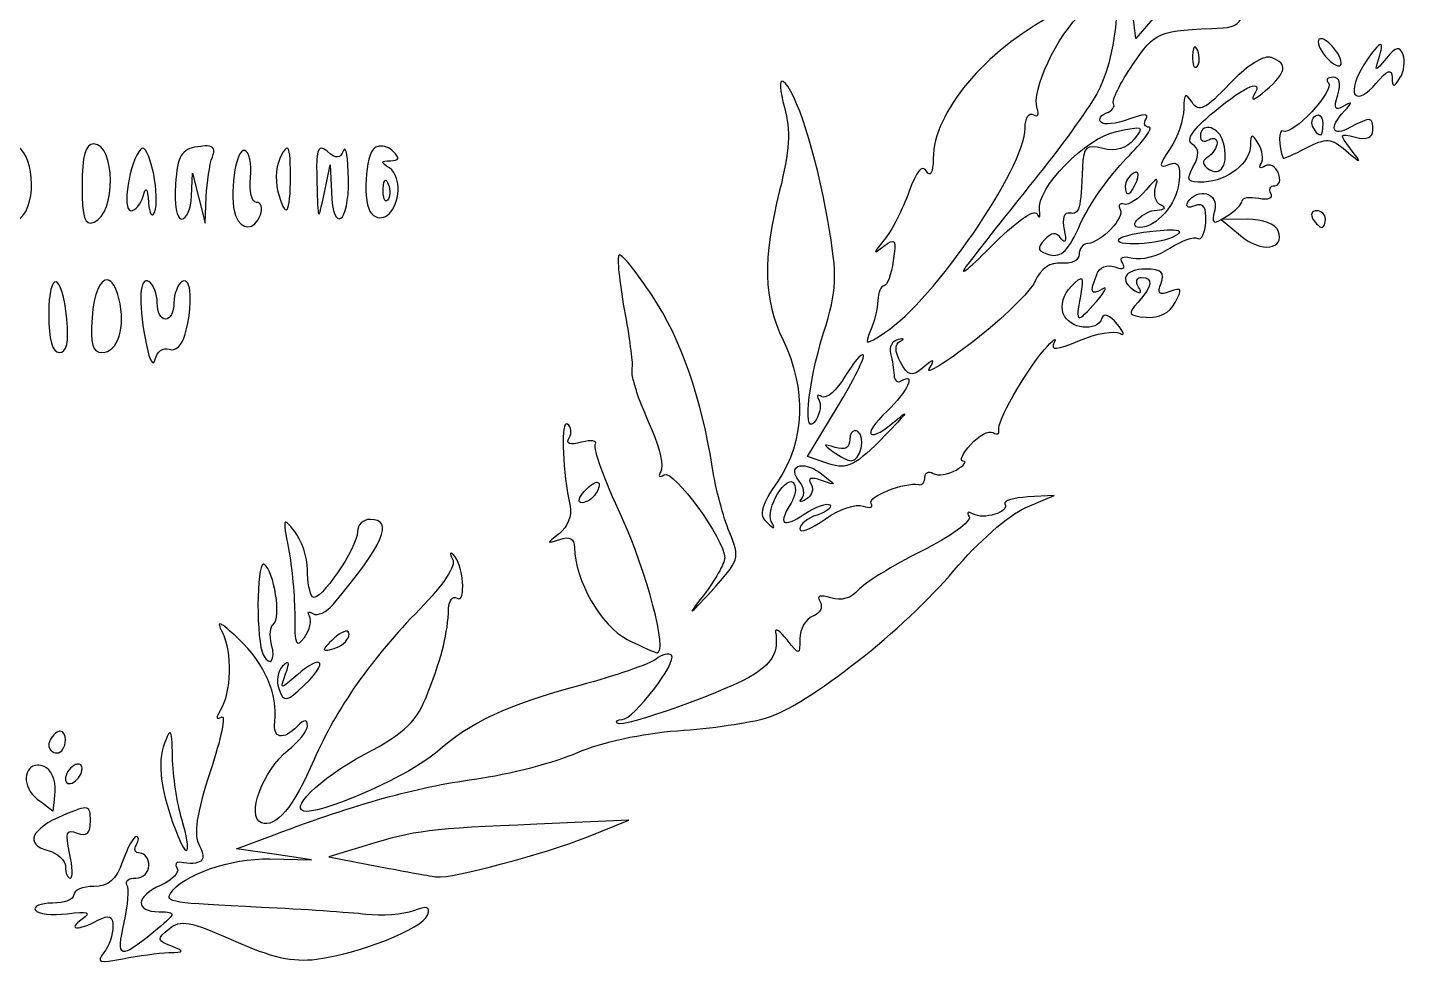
# Model space of a CAD drawing. Extents: x 25 to 138, y 19 to 165.
# Drawn here: x 83.1 to 129.7, y 19.91 to 51.57 of the extents above; entities that cross this region are included whole.
import ezdxf

# ---------------------------------------------------------------- set-up
doc = ezdxf.new("R2010")
doc.units = 0
doc.layers.add('Layer_1', color=7, linetype='CONTINUOUS')

msp = doc.modelspace()

# ---------------------------------------------------------------- linework, layer by layer
at = {"layer": 'Layer_1', "color": 7}
for points in [[(121.240352, 51.955594), (120.58716, 51.197122), (120.393686, 52.744936)], [(122.58752, 50.923719), (122.58752, 50.923719)], [(126.861646, 51.196572), (126.861646, 51.196572)], [(128.861453, 50.995378), (128.861453, 50.995378)], [(125.064131, 50.572045), (125.064131, 50.572045)], [(127.25411, 49.892397), (127.25411, 49.892397)], [(126.759118, 48.615782), (126.759118, 48.615782)], [(123.068182, 48.189141), (123.068182, 48.189141)], [(85.340252, 47.634619), (85.340252, 47.634619)], [(89.173403, 47.567369), (89.173403, 47.567369)], [(94.99534, 47.557449), (94.99534, 47.557449)], [(86.986731, 47.489648), (86.986731, 47.489648)], [(90.448364, 47.416338), (90.448364, 47.416338)], [(91.891445, 47.489097), (91.891445, 47.489097)], [(93.046793, 47.489648), (93.046793, 47.489648)], [(88.651402, 45.870731), (88.684475, 46.646842), (88.9, 45.800175), (89.115525, 44.953508), (89.148598, 45.847577)], [(93.133333, 45.941286), (93.341142, 46.929064), (93.378624, 46.011842)], [(120.604249, 46.680466), (120.604249, 46.680466)], [(95.211965, 46.408164), (95.211965, 46.408164)], [(126.701242, 45.376842), (126.701242, 45.376842)], [(124.359128, 45.085247), (123.472222, 45.075877), (124.121003, 44.535134)], [(124.359128, 45.085247), (124.359128, 45.085247)], [(121.739203, 44.729161), (121.739203, 44.729161)], [(103.125214, 43.879187), (103.125214, 43.879187)], [(120.923403, 43.401286), (120.923403, 43.401286)], [(84.069702, 42.965826), (84.069702, 42.965826)], [(85.814298, 43.034727), (85.814298, 43.034727)], [(87.148238, 43.002757), (87.148238, 43.002757)], [(110.206124, 36.817019), (109.485687, 37.057348), (110.486692, 38.719262)], [(101.319982, 38.160329), (101.319982, 38.160329)], [(111.078699, 37.936535), (111.078699, 37.936535)], [(109.329141, 36.748117), (109.329141, 36.748117)], [(102.389892, 36.188081), (102.389892, 36.188081)], [(116.84, 35.322122), (117.827778, 35.746559), (117.827778, 35.746559)], [(117.827778, 35.746559), (116.938117, 35.693642)], [(94.685556, 34.93517), (94.685556, 34.93517)], [(91.078953, 33.423187), (91.078953, 33.423187)], [(93.859835, 31.153832), (93.859835, 31.153832)], [(92.90127, 30.104318), (92.90127, 30.104318)], [(84.211914, 27.771024), (84.211914, 27.771024)], [(87.926553, 27.71921), (87.926553, 27.71921)], [(83.43966, 26.620638), (83.43966, 26.620638)], [(84.776358, 26.654812), (84.776358, 26.654812)], [(85.096615, 25.169841), (85.096615, 25.169841)], [(103.434444, 24.754774), (100.33, 24.624136)], [(102.023333, 24.190329), (103.434444, 24.754774), (103.434444, 24.754774)], [(91.298889, 23.45115), (92.71, 23.418076), (91.44, 23.604388), (90.17, 23.7907), (91.44, 24.26695)], [(94.55161, 23.904249), (93.288776, 23.518951), (94.974943, 23.195386)]]:
    msp.add_lwpolyline(points, dxfattribs=at)
for points in [[(119.666631, 52.996842), (120.180447, 52.996839), (119.900119, 50.437309), (119.264797, 49.327953)], [(117.777065, 51.996384), (115.473477, 50.771539), (113.739699, 48.6933), (113.731147, 47.146242)], [(117.251206, 48.834614), (117.027379, 49.417911), (117.937949, 51.352801), (118.775316, 52.073004)], [(123.542778, 51.559823), (123.931251, 51.575683), (124.177778, 51.764832), (124.177778, 52.046546)], [(120.479123, 50.319035), (121.249463, 51.450577), (121.292795, 51.467931), (123.542778, 51.559823)], [(122.58752, 50.923719), (122.544747, 50.930196), (122.514958, 50.827145), (122.506492, 50.621654)], [(122.677369, 50.791981), (122.643587, 50.876413), (122.613189, 50.919833), (122.58752, 50.923719)], [(126.77841, 51.176175), (126.700799, 51.098564), (126.800539, 50.83829), (127, 50.597953)], [(126.861646, 51.196572), (126.826363, 51.201894), (126.797813, 51.195578), (126.77841, 51.176175)], [(127.282222, 50.880175), (127.132628, 51.060428), (126.967494, 51.180598), (126.861646, 51.196572)], [(127.503812, 50.3025), (127.581423, 50.380111), (127.481683, 50.639835), (127.282222, 50.880175)], [(128.861453, 50.995378), (128.790686, 51.007175), (128.598419, 50.777277), (128.290947, 50.308012)], [(128.802474, 50.527397), (128.897834, 50.830682), (128.916498, 50.9862), (128.861453, 50.995378)], [(129.621579, 50.65142), (129.504429, 50.956728), (129.386522, 50.932158), (129.060442, 50.535664)], [(122.506492, 50.621654), (122.494238, 50.324163), (122.560992, 50.157483), (122.654771, 50.251237)], [(122.654771, 50.251237), (122.74854, 50.34502), (122.758894, 50.588242), (122.677369, 50.791981)], [(125.064131, 50.572045), (124.780167, 50.561382), (124.287396, 50.224886), (123.758302, 49.669704)], [(124.975936, 49.442603), (125.695885, 50.074075), (125.742672, 50.337916), (125.172721, 50.55661)], [(125.172721, 50.55661), (125.141172, 50.568717), (125.104697, 50.573569), (125.064131, 50.572045)], [(127, 50.597953), (127.199461, 50.35761), (127.426201, 50.224889), (127.503812, 50.3025)], [(129.060442, 50.535664), (128.673837, 50.065679), (128.657104, 50.065086), (128.802474, 50.527397)], [(129.517953, 49.86704), (129.656436, 50.08579), (129.703187, 50.438765), (129.621579, 50.65142)], [(119.830342, 49.002184), (119.765572, 49.107001), (120.057553, 49.699783), (120.479123, 50.319035)], [(123.23134, 48.72437), (124.34202, 49.63987), (124.929559, 49.873768), (124.569141, 49.257397)], [(127.25411, 49.892397), (127.062557, 49.892397), (126.992456, 49.806238), (127.098117, 49.700574)], [(127.41231, 49.292675), (127.536214, 49.683045), (127.480797, 49.892397), (127.25411, 49.892397)], [(128.290947, 50.308012), (128.033811, 49.915554), (127.901313, 49.46835), (127.996597, 49.314172)], [(128.704357, 49.674666), (129.089466, 50.136409), (129.242939, 50.19731), (129.252816, 49.892397)], [(129.252816, 49.892397), (129.264396, 49.534791), (129.305312, 49.531139), (129.517953, 49.86704)], [(108.655005, 49.751836), (108.524043, 49.832778), (108.545314, 49.435166), (108.701857, 48.868238)], [(110.169192, 45.051073), (109.786028, 47.280092), (109.072832, 49.493603), (108.655005, 49.751836)], [(123.758302, 49.669704), (122.929269, 48.799811), (122.714021, 48.693941), (122.485548, 49.045731)], [(124.569141, 49.257397), (124.455688, 49.063369), (124.63881, 49.14689), (124.975936, 49.442603)], [(127.098117, 49.700574), (127.337707, 49.460995), (125.864575, 47.887917), (125.5707, 48.069527)], [(127.996597, 49.314172), (128.094097, 49.15641), (128.403469, 49.313873), (128.704357, 49.674666)], [(119.264797, 49.327953), (118.953669, 48.784672), (117.995469, 47.464471), (117.1349, 46.393832)], [(119.59332, 48.685234), (119.788316, 48.754858), (119.895115, 48.897395), (119.830342, 49.002184)], [(122.485548, 49.045731), (122.263583, 49.387502), (122.210133, 49.344813), (122.206631, 48.824141)], [(127.604684, 48.910682), (127.313947, 48.745299), (127.267809, 48.837391), (127.41231, 49.292675)], [(127.635, 48.748624), (127.919483, 49.055117), (127.913548, 49.086365), (127.604684, 48.910682)], [(108.701857, 48.868238), (108.916831, 48.089644), (108.876784, 47.401304), (108.538699, 46.055386)], [(116.84, 48.168194), (116.84, 48.514058), (116.96547, 48.719428), (117.118915, 48.624601)], [(117.118915, 48.624601), (117.272345, 48.529775), (117.331905, 48.62433), (117.251206, 48.834614)], [(119.41142, 48.371042), (119.316531, 48.474222), (119.398325, 48.615638), (119.59332, 48.685234)], [(120.344627, 48.472464), (119.926173, 48.313375), (119.506309, 48.267833), (119.41142, 48.371042)], [(120.931672, 48.480733), (121.044699, 48.663613), (120.83914, 48.660483), (120.344627, 48.472464)], [(121.034748, 48.199064), (120.882557, 48.199061), (120.83603, 48.325991), (120.931672, 48.480733)], [(122.206631, 48.824141), (122.204257, 48.469444), (121.995478, 47.864408), (121.743061, 47.479174)], [(122.490507, 47.631312), (122.267001, 47.76946), (122.512878, 48.132155), (123.23134, 48.72437)], [(126.588794, 48.179771), (126.499487, 48.324269), (126.534082, 48.508919), (126.665965, 48.590424)], [(126.665965, 48.590424), (126.698934, 48.610801), (126.730455, 48.618934), (126.759118, 48.615782)], [(126.759118, 48.615782), (126.845105, 48.606322), (126.905743, 48.497551), (126.905743, 48.328048)], [(127.827924, 48.189141), (127.211509, 47.859251), (127.102689, 48.175148), (127.635, 48.748624)], [(128.599077, 48.096535), (128.599077, 48.558138), (128.532549, 48.566246), (127.827924, 48.189141)], [(112.102305, 41.257608), (113.759299, 42.343317), (116.84, 46.837037), (116.84, 48.168194)], [(117.32562, 45.386762), (117.217484, 46.137896), (118.873744, 47.833211), (119.938933, 48.061811)], [(119.938933, 48.061811), (120.840336, 48.255246), (120.88852, 48.233297), (120.524324, 47.79447)], [(120.261394, 47.140731), (120.838733, 47.722814), (121.186942, 48.199064), (121.034748, 48.199064)], [(123.068182, 48.189141), (122.906155, 48.212836), (122.766667, 48.122116), (122.766667, 47.900303)], [(123.504743, 47.792266), (123.414564, 48.027272), (123.230208, 48.165446), (123.068182, 48.189141)], [(125.5707, 48.069527), (125.407285, 48.170506), (125.405044, 47.561888), (125.567392, 47.157266)], [(126.905743, 48.328048), (126.905743, 47.852165), (126.817004, 47.810512), (126.588794, 48.179771)], [(127.841705, 47.472009), (127.45639, 47.971824), (127.470103, 48.002733), (128.011479, 47.863372)], [(128.011479, 47.863372), (128.393687, 47.765017), (128.599077, 47.846515), (128.599077, 48.096535)], [(82.832222, 45.094619), (83.494973, 45.644662), (83.279485, 47.443118), (82.691111, 47.560203)], [(85.340252, 47.634619), (85.059167, 47.634617), (84.948889, 47.239607), (84.948889, 46.232325)], [(85.356237, 44.986579), (86.096642, 45.27072), (86.082378, 47.634619), (85.340252, 47.634619)], [(88.860864, 47.54036), (88.301105, 47.456173), (88.180805, 47.252787), (88.107904, 46.267603)], [(89.173403, 47.567369), (89.092622, 47.569426), (88.989337, 47.559678), (88.860864, 47.54036)], [(89.354753, 47.19144), (89.454505, 47.45124), (89.415747, 47.561205), (89.173403, 47.567369)], [(93.957953, 46.435175), (93.945699, 47.172481), (93.86973, 47.611867), (93.78928, 47.411376)], [(94.99534, 47.557449), (94.942716, 47.550732), (94.893658, 47.535012), (94.851471, 47.50894)], [(95.47214, 47.384367), (95.342586, 47.513927), (95.153209, 47.577596), (94.99534, 47.557449)], [(119.471502, 47.480828), (118.907935, 47.622278), (118.811003, 47.535455), (118.783035, 46.86402)], [(120.524324, 47.79447), (120.264377, 47.481203), (119.90116, 47.372991), (119.471502, 47.480828)], [(122.527438, 46.868428), (122.743301, 47.27178), (122.73315, 47.481367), (122.490507, 47.631312)], [(122.766667, 47.900303), (122.766667, 47.735909), (122.893667, 47.679803), (123.048889, 47.775731)], [(124.464408, 47.598789), (124.458671, 46.988906), (123.706091, 46.391191), (122.889035, 46.347531)], [(123.331111, 47.668243), (123.331111, 47.513021), (123.190367, 47.298716), (123.018573, 47.192544)], [(123.048889, 47.775731), (123.204111, 47.871658), (123.331111, 47.823466), (123.331111, 47.668243)], [(123.089128, 46.760391), (123.517604, 46.492393), (123.766478, 47.110191), (123.504743, 47.792266)], [(124.727891, 47.648398), (124.508545, 47.995136), (124.468077, 47.98738), (124.464408, 47.598789)], [(124.821047, 46.969853), (124.912399, 47.117681), (124.870495, 47.422987), (124.727891, 47.648398)], [(126.353423, 47.500674), (127.029966, 47.851674), (127.184491, 47.841246), (127.68957, 47.41303)], [(86.934367, 47.459882), (86.552783, 47.052691), (86.28321, 45.376842), (86.599228, 45.376842)], [(86.986731, 47.489648), (86.968841, 47.487649), (86.951371, 47.478026), (86.934367, 47.459882)], [(87.39849, 45.321718), (87.602232, 45.830274), (87.255085, 47.519642), (86.986731, 47.489648)], [(89.148598, 45.847577), (89.166962, 46.339349), (89.259898, 46.944242), (89.354753, 47.19144)], [(90.448364, 47.416338), (90.137482, 47.502923), (89.904367, 45.8268), (90.141338, 45.209269)], [(90.639084, 46.499115), (90.687528, 46.960916), (90.601523, 47.373666), (90.448364, 47.416338)], [(91.688048, 47.261445), (91.523541, 46.978546), (91.466695, 46.438796), (91.561268, 46.062001)], [(91.891445, 47.489097), (91.845401, 47.500993), (91.779908, 47.419402), (91.688048, 47.261445)], [(91.995625, 46.576286), (91.991234, 47.190258), (91.968185, 47.469271), (91.891445, 47.489097)], [(93.046793, 47.489648), (92.892045, 47.503558), (92.864734, 47.1915), (92.888043, 46.328789)], [(93.246883, 47.375548), (93.164093, 47.444261), (93.098374, 47.485011), (93.046793, 47.489648)], [(93.78928, 47.411376), (93.676955, 47.13144), (93.550887, 47.123269), (93.246883, 47.375548)], [(94.851471, 47.50894), (94.514873, 47.300914), (94.428073, 45.587487), (94.738472, 45.27707)], [(95.34536, 46.822677), (95.038511, 47.017185), (95.044119, 47.062095), (95.37678, 47.065764)], [(95.37678, 47.065764), (95.677265, 47.068925), (95.702761, 47.153735), (95.47214, 47.384367)], [(113.731147, 47.146242), (113.728435, 46.656502), (113.643825, 46.49541), (113.504596, 46.71464)], [(118.70366, 44.916577), (118.983077, 45.557757), (119.684055, 46.558647), (120.261394, 47.140731)], [(121.743061, 47.479174), (121.355829, 46.888173), (121.350162, 46.804042), (121.706129, 46.940638)], [(123.018573, 47.192544), (122.800897, 47.058008), (122.822284, 46.927297), (123.089128, 46.760391)], [(125.567392, 47.157266), (125.579268, 47.127661), (125.932808, 47.28246), (126.353423, 47.500674)], [(127.68957, 47.41303), (128.239452, 46.946827), (128.244744, 46.949192), (127.841705, 47.472009)], [(95.627582, 45.931914), (95.679968, 46.290251), (95.552968, 46.691077), (95.34536, 46.822677)], [(113.504596, 46.71464), (113.357271, 46.946627), (113.156836, 46.708798), (112.909835, 46.009084)], [(118.783035, 46.86402), (118.722363, 45.407528), (118.675209, 45.235925), (118.350882, 45.296914)], [(120.505581, 46.645188), (120.352137, 46.550361), (120.226667, 46.35302), (120.226667, 46.20697)], [(120.604249, 46.680466), (120.578824, 46.681103), (120.545578, 46.669911), (120.505581, 46.645188)], [(120.616376, 46.379501), (120.688659, 46.567862), (120.680531, 46.678549), (120.604249, 46.680466)], [(121.706129, 46.940638), (122.028531, 47.064336), (122.108019, 46.918026), (122.042369, 46.319969)], [(122.889035, 46.347531), (122.317485, 46.317023), (122.269436, 46.386336), (122.527438, 46.868428)], [(124.951132, 46.883863), (124.788191, 46.783166), (124.729694, 46.822054), (124.821047, 46.969853)], [(125.409192, 46.645738), (125.320188, 46.877584), (125.11407, 46.984588), (124.951132, 46.883863)], [(125.281312, 46.223508), (125.440824, 46.223508), (125.498197, 46.413808), (125.409192, 46.645738)], [(84.948889, 46.232325), (84.948889, 45.126412), (85.035032, 44.863333), (85.356237, 44.986579)], [(87.012089, 45.870731), (87.102899, 46.218231), (87.157481, 46.155493), (87.196193, 45.659064)], [(88.107904, 46.267603), (88.056776, 45.576669), (88.143743, 45.094619), (88.31957, 45.094619)], [(90.845239, 45.659064), (90.68319, 45.659064), (90.590644, 46.037287), (90.639084, 46.499115)], [(91.561268, 46.062001), (91.822157, 45.02252), (92.005192, 45.239566), (91.995625, 46.576286)], [(92.888043, 46.328789), (92.923876, 45.002457), (92.932795, 44.988558), (93.133333, 45.941286)], [(93.378624, 46.011842), (93.43775, 44.552104), (93.982644, 44.950263), (93.957953, 46.435175)], [(95.130936, 46.106098), (95.1394, 46.31159), (95.169188, 46.414643), (95.211965, 46.408164)], [(95.211965, 46.408164), (95.237633, 46.404277), (95.268031, 46.360846), (95.301813, 46.276425)], [(95.301813, 46.276425), (95.38335, 46.072689), (95.372995, 45.829464), (95.279216, 45.735682)], [(117.1349, 46.393832), (116.274334, 45.323166), (115.269284, 44.053166), (114.901926, 43.57161)], [(120.226667, 46.20697), (120.226667, 45.801022), (120.428758, 45.890551), (120.616376, 46.379501)], [(122.042369, 46.319969), (121.962204, 45.589691), (121.28082, 44.812397), (120.720556, 44.812397)], [(121.25358, 46.171692), (121.369116, 46.542278), (121.298812, 46.522156), (120.93553, 46.082397)], [(121.442096, 45.558742), (121.256798, 45.634124), (121.172018, 45.910072), (121.25358, 46.171692)], [(122.345537, 45.662369), (122.672622, 46.19162), (123.40588, 45.974967), (123.25394, 45.393927)], [(125.156186, 45.956168), (125.065268, 46.103262), (125.1218, 46.223508), (125.281312, 46.223508)], [(86.599228, 45.376842), (86.755402, 45.376839), (86.941104, 45.599092), (87.012089, 45.870731)], [(88.31957, 45.094619), (88.483719, 45.094619), (88.633029, 45.443867), (88.651402, 45.870731)], [(94.738472, 45.27707), (95.082501, 44.93307), (95.529725, 45.262511), (95.627582, 45.931914)], [(95.279216, 45.735682), (95.185436, 45.641927), (95.118688, 45.808608), (95.130936, 46.106098)], [(108.538699, 46.055386), (107.955007, 43.731681), (107.986091, 42.38836), (108.655556, 41.002397)], [(112.909835, 46.009084), (112.704911, 45.428581), (112.3306, 44.701786), (112.07805, 44.394023)], [(120.93553, 46.082397), (120.679069, 45.77195), (120.341681, 45.553002), (120.185877, 45.595674)], [(123.644203, 45.179506), (123.937691, 45.362781), (124.177778, 45.601911), (124.177778, 45.710877)], [(124.177778, 45.710877), (124.177778, 45.819758), (124.435348, 45.859636), (124.749938, 45.799072)], [(124.749938, 45.799072), (125.064528, 45.738478), (125.247104, 45.809045), (125.156186, 45.956168)], [(87.196193, 45.659064), (87.226453, 45.271006), (87.317422, 45.119365), (87.39849, 45.321718)], [(90.141338, 45.209269), (90.34084, 44.689334), (90.773047, 44.702864), (90.977531, 45.235731)], [(90.977531, 45.235731), (91.066877, 45.468564), (91.007288, 45.659064), (90.845239, 45.659064)], [(115.66591, 44.14377), (116.481852, 44.968875), (117.160223, 45.454439), (117.242937, 45.272659)], [(117.242937, 45.272659), (117.322775, 45.09723), (117.35991, 45.148566), (117.32562, 45.386762)], [(118.350882, 45.296914), (118.15495, 45.333772), (118.080784, 45.110873), (118.163467, 44.732469)], [(120.057994, 45.42204), (120.226368, 45.14961), (119.416415, 44.301084), (118.956667, 44.268346)], [(120.185877, 45.595674), (120.030062, 45.638318), (119.972506, 45.560357), (120.057994, 45.42204)], [(120.720556, 44.812397), (120.262833, 44.812394), (120.821619, 45.377144), (121.301535, 45.399439)], [(121.301535, 45.399439), (121.568856, 45.411942), (121.630821, 45.48195), (121.442096, 45.558742)], [(122.582009, 45.54055), (122.353457, 45.452836), (122.24926, 45.50661), (122.345537, 45.662369)], [(122.949671, 44.99981), (122.979877, 45.502814), (122.877128, 45.653778), (122.582009, 45.54055)], [(123.25394, 45.393927), (123.129658, 44.918693), (123.181068, 44.890257), (123.644203, 45.179506)], [(126.701242, 45.376842), (126.536859, 45.376842), (126.480734, 45.249839), (126.576667, 45.094619)], [(127, 45.094619), (127, 45.249839), (126.865626, 45.376842), (126.701242, 45.376842)], [(110.025327, 41.241073), (110.489865, 42.729174), (110.504224, 43.102046), (110.169192, 45.051073)], [(117.67454, 43.887456), (118.070949, 43.783796), (118.317112, 44.029552), (118.70366, 44.916577)], [(122.683434, 44.440877), (122.806677, 44.36479), (122.926613, 44.616072), (122.949671, 44.99981)], [(125.399823, 44.694987), (125.311188, 44.925958), (124.87137, 45.090609), (124.359128, 45.085247)], [(126.576667, 45.094619), (126.6726, 44.939397), (126.806974, 44.812397), (126.875424, 44.812397)], [(126.875424, 44.812397), (126.943874, 44.812397), (127, 44.939397), (127, 45.094619)], [(112.07805, 44.394023), (111.68562, 43.915797), (111.683715, 43.884264), (112.063169, 44.175743)], [(112.063169, 44.175743), (112.448253, 44.471569), (112.490326, 44.405252), (112.383423, 43.676893)], [(117.490985, 44.386857), (117.225919, 44.101107), (117.264764, 43.994616), (117.67454, 43.887456)], [(118.063699, 44.42875), (117.889551, 44.665873), (117.739513, 44.65477), (117.490985, 44.386857)], [(118.163467, 44.732469), (118.245709, 44.356098), (118.205826, 44.23523), (118.063699, 44.42875)], [(121.92, 44.526314), (121.453828, 44.229642), (119.742545, 44.140316), (120.029882, 44.427647)], [(120.029882, 44.427647), (120.128498, 44.526283), (120.689232, 44.649092), (121.276181, 44.701049)], [(121.276181, 44.701049), (121.465862, 44.717836), (121.619761, 44.727454), (121.739203, 44.729161)], [(121.737549, 44.106289), (122.134622, 44.366469), (122.560193, 44.516992), (122.683434, 44.440877)], [(121.739203, 44.729161), (122.097521, 44.734284), (122.14573, 44.669974), (121.92, 44.526314)], [(124.121003, 44.535134), (124.82585, 43.947491), (125.647244, 44.050222), (125.399823, 44.694987)], [(103.106471, 43.873675), (103.034414, 43.801624), (103.114009, 42.977798), (103.28341, 42.043642)], [(103.125214, 43.879187), (103.117424, 43.879946), (103.110975, 43.87818), (103.106471, 43.873675)], [(104.228745, 42.503354), (103.717719, 43.277235), (103.242054, 43.867811), (103.125214, 43.879187)], [(114.901926, 43.57161), (114.534569, 43.090026), (114.878426, 43.347452), (115.66591, 44.14377)], [(118.666728, 43.895175), (118.662577, 43.701147), (118.395335, 43.569431), (118.072518, 43.60248)], [(118.956667, 44.268346), (118.801444, 44.257283), (118.670877, 44.089203), (118.666728, 43.895175)], [(120.131307, 43.609645), (120.013369, 43.800427), (120.14305, 43.861379), (120.479673, 43.773354)], [(120.479673, 43.773354), (120.774488, 43.696251), (121.340474, 43.846136), (121.737549, 44.106289)], [(112.383423, 43.676893), (112.315631, 43.21498), (112.175225, 42.836842), (112.070885, 42.836842)], [(118.072518, 43.60248), (117.694589, 43.641144), (117.377769, 43.427129), (117.183408, 43.00055)], [(119.26204, 43.219383), (119.358915, 43.471915), (119.609921, 43.577667), (119.872785, 43.4768)], [(119.872785, 43.4768), (120.150371, 43.37029), (120.248118, 43.420641), (120.131307, 43.609645)], [(120.923403, 43.401286), (120.193393, 43.401283), (119.996413, 43.012353), (120.552436, 42.668719)], [(121.438789, 42.928894), (121.578091, 43.291917), (121.45886, 43.401286), (120.923403, 43.401286)], [(84.069702, 42.965826), (83.935491, 42.999997), (83.82, 42.641188), (83.82, 41.865599)], [(84.4324, 41.709604), (84.356598, 42.504483), (84.20391, 42.931651), (84.069702, 42.965826)], [(85.814298, 43.034727), (85.581219, 43.070491), (85.34814, 42.603918), (85.285682, 41.756458)], [(86.196842, 42.401932), (86.094135, 42.811137), (85.954145, 43.01327), (85.814298, 43.034727)], [(87.148238, 43.002757), (86.873117, 43.056902), (86.855986, 42.105056), (87.123434, 40.826008)], [(87.206667, 42.977953), (87.186039, 42.990701), (87.16658, 42.999148), (87.148238, 43.002757)], [(87.488889, 42.255859), (87.488889, 42.557131), (87.361889, 42.882025), (87.206667, 42.977953)], [(88.335556, 42.977953), (88.180333, 42.882025), (88.053333, 42.557131), (88.053333, 42.255859)], [(88.435877, 41.198076), (88.704996, 42.202872), (88.650276, 43.17246), (88.335556, 42.977953)], [(117.183408, 43.00055), (117.017394, 42.636173), (116.087333, 41.726399), (115.11635, 40.979244)], [(118.397184, 42.816445), (118.80688, 43.221209), (118.834416, 43.191905), (118.708619, 42.484064)], [(119.450556, 42.727701), (119.057191, 42.49769), (119.021078, 42.591438), (119.26204, 43.219383)], [(120.677009, 42.793295), (120.566253, 42.972506), (120.610193, 43.119064), (120.774576, 43.119064)], [(120.774576, 43.119064), (121.188376, 43.119064), (121.147891, 42.823047), (120.661024, 42.285075)], [(121.736445, 42.640607), (121.371789, 42.500681), (121.300765, 42.569202), (121.438789, 42.928894)], [(106.269344, 36.657166), (105.900172, 39.042988), (105.212111, 41.014152), (104.228745, 42.503354)], [(112.070885, 42.836842), (111.966542, 42.836839), (111.872262, 42.614589), (111.861425, 42.342953)], [(118.129843, 41.899223), (118.025686, 42.170665), (118.139639, 42.562022), (118.397184, 42.816445)], [(118.708619, 42.484064), (118.542353, 41.548523), (118.579062, 41.537821), (119.265898, 42.320903)], [(119.265898, 42.320903), (119.561596, 42.658017), (119.644583, 42.841154), (119.450556, 42.727701)], [(120.552436, 42.668719), (120.754309, 42.543949), (120.801773, 42.591421), (120.677009, 42.793295)], [(121.918897, 42.27019), (122.16815, 42.735942), (122.138807, 42.795011), (121.736445, 42.640607)], [(85.619167, 40.579064), (86.158657, 40.579061), (86.435322, 41.451746), (86.196842, 42.401932)], [(87.771111, 41.707953), (87.615889, 41.70795), (87.488889, 41.954587), (87.488889, 42.255859)], [(88.053333, 42.255859), (88.053333, 41.954587), (87.926333, 41.707953), (87.771111, 41.707953)], [(103.28341, 42.043642), (103.452809, 41.109458), (103.573004, 40.239107), (103.550201, 40.109426)], [(111.861425, 42.342953), (111.850596, 42.071314), (111.740199, 41.61139), (111.616132, 41.320448)], [(120.661024, 42.285075), (120.292924, 41.878336), (120.322447, 41.823187), (120.93553, 41.772443)], [(120.93553, 41.772443), (121.369633, 41.736517), (121.731329, 41.919727), (121.918897, 42.27019)], [(83.82, 41.865599), (83.82, 41.010212), (83.941003, 40.579064), (84.180494, 40.579064)], [(84.180494, 40.579064), (84.430644, 40.579061), (84.507279, 40.924433), (84.4324, 41.709604)], [(85.285682, 41.756458), (85.219802, 40.862576), (85.299923, 40.579064), (85.619167, 40.579064)], [(119.437325, 41.73937), (119.275671, 41.254427), (118.333108, 41.369549), (118.129843, 41.899223)], [(119.954918, 41.543688), (119.707824, 41.847867), (119.499781, 41.926737), (119.437325, 41.73937)], [(120.044766, 41.228945), (120.222306, 41.122576), (120.182078, 41.264034), (119.954918, 41.543688)], [(87.89293, 40.688755), (88.108508, 40.606036), (88.333899, 40.817302), (88.435877, 41.198076)], [(109.770113, 38.308056), (109.307653, 37.577015), (109.472281, 39.469451), (110.025327, 41.241073)], [(111.616132, 41.320448), (111.401217, 40.816427), (111.42428, 40.813334), (112.102305, 41.257608)], [(112.543277, 41.016728), (112.345368, 40.970162), (112.23117, 40.757203), (112.289717, 40.543786)], [(112.616036, 40.95885), (112.7739, 41.037223), (112.741185, 41.063295), (112.543277, 41.016728)], [(117.496497, 40.681036), (117.779961, 41.013297), (117.927445, 41.119494), (117.82392, 40.917508)], [(118.678853, 40.986409), (119.252706, 41.226129), (119.867228, 41.335315), (120.044766, 41.228945)], [(87.123434, 40.826008), (87.237265, 40.281602), (87.365716, 40.07863), (87.423295, 40.351963)], [(87.423295, 40.351963), (87.478701, 40.614994), (87.690221, 40.766564), (87.89293, 40.688755)], [(108.655556, 41.002397), (109.449514, 39.358707), (109.385752, 37.567092), (108.485782, 36.242652)], [(111.369187, 40.499686), (111.304045, 40.564826), (111.024405, 40.235653), (110.747968, 39.767675)], [(112.289717, 40.543786), (112.348267, 40.330341), (112.401003, 40.002828), (112.407127, 39.81563)], [(112.628714, 40.256049), (112.427377, 40.632252), (112.423171, 40.862951), (112.616036, 40.95885)], [(115.11635, 40.979244), (114.145368, 40.232089), (113.461633, 39.804711), (113.597202, 40.029501)], [(115.949236, 37.947562), (115.877761, 38.234808), (116.800864, 39.865696), (117.496497, 40.681036)], [(117.82392, 40.917508), (117.681598, 40.639801), (117.889926, 40.656774), (118.678853, 40.986409)], [(103.550201, 40.109426), (103.527394, 39.979745), (103.539425, 39.778809), (103.577209, 39.662392)], [(110.486692, 38.719262), (111.037206, 39.633464), (111.43433, 40.434549), (111.369187, 40.499686)], [(113.386085, 40.066983), (112.997468, 39.752079), (112.883064, 39.780787), (112.628714, 40.256049)], [(113.597202, 40.029501), (113.805121, 40.374207), (113.772278, 40.379939), (113.386085, 40.066983)], [(103.577209, 39.662392), (103.614993, 39.545975), (103.669643, 39.355475), (103.698477, 39.239059)], [(110.747968, 39.767675), (110.471531, 39.299694), (110.12203, 38.992659), (109.971307, 39.08582)], [(112.653521, 39.620499), (113.175446, 39.943051), (112.843279, 39.223551), (112.184437, 38.604609)], [(112.407127, 39.81563), (112.413254, 39.628517), (112.524167, 39.540545), (112.653521, 39.620499)], [(103.698477, 39.239059), (103.727312, 39.122642), (103.964813, 38.537307), (104.22599, 37.938742)], [(109.971307, 39.08582), (109.82058, 39.178982), (109.771917, 39.134402), (109.863269, 38.986602)], [(109.863269, 38.986602), (109.954622, 38.838774), (109.912717, 38.533495), (109.770113, 38.308056)], [(112.537215, 38.33341), (112.963463, 38.703347), (112.775309, 38.459671), (112.119393, 37.791566)], [(112.184437, 38.604609), (111.241524, 37.71877), (111.553092, 37.479293), (112.537215, 38.33341)], [(101.319982, 38.160329), (101.136955, 38.090253), (101.203698, 36.552055), (101.456132, 35.37945)], [(101.360221, 38.154267), (101.345783, 38.163188), (101.332185, 38.165003), (101.319982, 38.160329)], [(101.419203, 37.693452), (101.523617, 37.86239), (101.497184, 38.0696), (101.360221, 38.154267)], [(104.22599, 37.938742), (104.487167, 37.340177), (104.618697, 36.717341), (104.518133, 36.55464)], [(112.119393, 37.791566), (111.086908, 36.739922), (110.830123, 36.609021), (110.206124, 36.817019)], [(111.078699, 37.936535), (110.981913, 37.930671), (110.913333, 37.819478), (110.913333, 37.641636)], [(110.953573, 36.914583), (111.272323, 36.906992), (111.463805, 37.732384), (111.183428, 37.905669)], [(111.183428, 37.905669), (111.146319, 37.928605), (111.110959, 37.938491), (111.078699, 37.936535)], [(114.999493, 37.468004), (115.27713, 37.77478), (115.617436, 37.955876), (115.755759, 37.870391)], [(115.755759, 37.870391), (115.894081, 37.784906), (115.981074, 37.819602), (115.949236, 37.947562)], [(101.838675, 37.545175), (101.441004, 37.441202), (101.295223, 37.492848), (101.419203, 37.693452)], [(102.304452, 37.472966), (102.383201, 37.600389), (102.173605, 37.632774), (101.838675, 37.545175)], [(103.188603, 35.02998), (102.623612, 36.246273), (102.225706, 37.345571), (102.304452, 37.472966)], [(110.419444, 37.369336), (110.002563, 37.503448), (109.991562, 37.480284), (110.348889, 37.223264)], [(110.913333, 37.641636), (110.913333, 37.358652), (110.743613, 37.265055), (110.419444, 37.369336)], [(114.750342, 36.901906), (114.609869, 36.906619), (114.721857, 37.161229), (114.999493, 37.468004)], [(110.348889, 37.223264), (110.581722, 37.055765), (110.853765, 36.917406), (110.953573, 36.914583)], [(114.509463, 36.604249), (114.782332, 36.76314), (114.890818, 36.897108), (114.750342, 36.901906)], [(104.518133, 36.55464), (104.417286, 36.391459), (104.468905, 36.341878), (104.633889, 36.443845)], [(104.633889, 36.443845), (104.945411, 36.636377), (106.68, 34.257893), (106.68, 33.638158)], [(106.842058, 34.504671), (106.632635, 35.005869), (106.374983, 35.97447), (106.269344, 36.657166)], [(108.257027, 34.864064), (108.032161, 35.26239), (108.795515, 36.522695), (109.030934, 36.14178)], [(109.204015, 36.224463), (108.926497, 36.558842), (109.048217, 36.760411), (109.329141, 36.748117)], [(109.329141, 36.748117), (109.497695, 36.74074), (109.723885, 36.656412), (109.954771, 36.477469)], [(109.94981, 36.252022), (109.592435, 36.377582), (109.474406, 36.336849), (109.60144, 36.131307)], [(109.954771, 36.477469), (110.47971, 36.070646), (110.479369, 36.065981), (109.94981, 36.252022)], [(113.241667, 36.10981), (113.358083, 36.084325), (113.453333, 36.19845), (113.453333, 36.362816)], [(113.453333, 36.362816), (113.453333, 36.527211), (113.579371, 36.583658), (113.733351, 36.488493)], [(113.733351, 36.488493), (113.887343, 36.393327), (114.236593, 36.44533), (114.509463, 36.604249)], [(101.85466, 35.499614), (101.702478, 35.499614), (101.741608, 35.677087), (101.941754, 35.894285)], [(101.941754, 35.894285), (102.144342, 36.114108), (102.310463, 36.207936), (102.389892, 36.188081)], [(102.389892, 36.188081), (102.469321, 36.168227), (102.461921, 36.034849), (102.317132, 35.800576)], [(108.485782, 36.242652), (107.905098, 35.388111), (107.825074, 35.094185), (108.103789, 34.837052)], [(109.030934, 36.14178), (109.114508, 36.006567), (109.066051, 35.711244), (108.923447, 35.485833)], [(109.288351, 35.639622), (109.403422, 35.76665), (109.365426, 36.029955), (109.204015, 36.224463)], [(109.60144, 36.131307), (109.707045, 35.960421), (109.632634, 35.728045), (109.436075, 35.614817)], [(111.635424, 35.472603), (111.491957, 35.704733), (112.772136, 36.212482), (113.241667, 36.10981)], [(102.317132, 35.800576), (102.214815, 35.635024), (102.00684, 35.499614), (101.85466, 35.499614)], [(108.923447, 35.485833), (108.468521, 34.766703), (108.634722, 34.625976), (109.369931, 35.107701)], [(109.436075, 35.614817), (109.239516, 35.501618), (109.173284, 35.512594), (109.288351, 35.639622)], [(109.369931, 35.107701), (109.762829, 35.365144), (110.153631, 35.506913), (110.238094, 35.422443)], [(110.238094, 35.422443), (110.322558, 35.337974), (110.128084, 35.185145), (109.805941, 35.082896)], [(110.07659, 34.941785), (110.547768, 35.277291), (111.126087, 35.478055), (111.361471, 35.387716)], [(111.361471, 35.387716), (111.596859, 35.297405), (111.720023, 35.335725), (111.635424, 35.472603)], [(116.160352, 35.458825), (116.327214, 35.187524), (115.425133, 34.904588), (115.077765, 35.119275)], [(116.938117, 35.693642), (116.448769, 35.664573), (116.098755, 35.558985), (116.160352, 35.458825)], [(92.13894, 34.528372), (91.741278, 35.035356), (91.72549, 34.992094), (91.927274, 33.947392)], [(101.456132, 35.37945), (101.52045, 35.080689), (101.356533, 34.667753), (101.09233, 34.461674)], [(104.388598, 30.425676), (104.772147, 30.402703), (104.04889, 33.177981), (103.188603, 35.02998)], [(109.805941, 35.082896), (109.483799, 34.980675), (109.22, 34.769697), (109.22, 34.614362)], [(114.948781, 35.026672), (115.043269, 34.873792), (114.320241, 34.350171), (113.341438, 33.863056)], [(114.441111, 33.213174), (115.217222, 34.139512), (116.296722, 35.088639), (116.84, 35.322122)], [(115.077765, 35.119275), (114.912566, 35.221354), (114.854293, 35.179552), (114.948781, 35.026672)], [(92.568889, 33.234671), (92.568889, 33.644796), (92.375282, 34.227071), (92.13894, 34.528372)], [(94.262222, 34.523964), (94.262222, 33.9749), (92.968171, 32.089574), (92.744727, 32.313037)], [(93.436502, 32.056723), (95.157143, 34.09925), (95.519861, 34.93517), (94.685556, 34.93517)], [(94.685556, 34.93517), (94.452722, 34.93517), (94.262222, 34.749911), (94.262222, 34.523964)], [(106.219185, 32.4999), (107.184808, 33.55129), (107.208334, 33.628032), (106.842058, 34.504671)], [(108.103789, 34.837052), (108.37241, 34.589261), (108.408563, 34.595614), (108.257027, 34.864064)], [(109.22, 34.614362), (109.22, 34.459027), (109.605414, 34.606279), (110.07659, 34.941785)], [(101.09233, 34.461674), (100.642609, 34.110872), (100.643735, 34.097791), (101.106111, 34.258827)], [(101.106111, 34.258827), (101.441242, 34.375526), (101.6, 34.287061), (101.6, 33.98322)], [(91.927274, 33.947392), (92.047198, 33.326503), (92.142496, 32.293863), (92.13894, 31.652683)], [(97.480216, 33.593511), (97.606372, 33.374337), (97.183502, 32.728951), (96.37062, 31.900177)], [(97.508881, 33.736276), (97.380764, 33.852467), (97.368098, 33.788272), (97.480216, 33.593511)], [(97.630147, 32.265633), (97.950359, 32.067738), (97.837317, 33.438475), (97.508881, 33.736276)], [(101.6, 33.98322), (101.6, 32.901829), (102.51845, 31.30137), (103.384285, 30.874367)], [(106.68, 33.638158), (106.68, 33.443848), (106.350206, 32.862493), (105.947436, 32.346111)], [(113.341438, 33.863056), (112.362635, 33.375912), (111.397931, 32.779672), (111.19776, 32.538485)], [(91.078953, 33.423187), (90.842871, 33.40679), (90.829886, 30.813596), (91.077852, 30.349059)], [(91.102657, 33.416572), (91.094577, 33.421564), (91.08657, 33.423715), (91.078953, 33.423187)], [(91.419604, 31.394161), (91.701005, 31.568067), (91.444377, 33.205356), (91.102657, 33.416572)], [(92.744727, 32.313037), (92.647903, 32.40984), (92.568889, 32.824517), (92.568889, 33.234671)], [(108.091111, 28.219161), (109.488805, 28.640886), (112.776965, 31.226894), (114.441111, 33.213174)], [(97.34517, 31.917816), (97.357046, 32.198599), (97.485217, 32.35521), (97.630147, 32.265633)], [(105.947436, 32.346111), (105.383801, 31.623509), (105.446559, 31.658652), (106.219185, 32.4999)], [(110.273925, 32.27776), (109.901239, 32.396039), (109.778569, 32.350356), (109.907917, 32.14106)], [(111.19776, 32.538485), (110.973991, 32.268935), (110.618199, 32.168483), (110.273925, 32.27776)], [(92.641649, 31.659298), (92.553818, 31.801397), (92.605888, 31.841134), (92.757405, 31.747492)], [(92.757405, 31.747492), (92.908922, 31.653823), (93.214368, 31.793043), (93.436502, 32.056723)], [(96.37062, 31.900177), (94.739395, 30.237014), (93.550023, 28.543624), (92.796541, 26.811908)], [(96.65615, 29.097798), (97.137494, 30.358203), (97.308822, 31.058421), (97.34517, 31.917816)], [(109.907917, 32.14106), (110.014806, 31.968114), (109.903644, 31.750749), (109.660972, 31.657644)], [(90.251579, 30.882634), (89.594924, 31.498555), (89.462545, 31.551735), (89.692096, 31.106981)], [(91.358421, 30.701286), (91.277279, 31.011587), (91.304835, 31.323239), (91.419604, 31.394161)], [(92.13894, 31.652683), (92.133578, 30.686269), (92.189839, 30.564908), (92.466914, 30.943819)], [(92.466914, 30.943819), (92.650731, 31.195223), (92.729476, 31.517199), (92.641649, 31.659298)], [(108.792809, 30.859483), (108.557726, 31.160783), (108.381919, 31.280392), (108.402549, 31.12517)], [(109.660972, 31.657644), (109.418301, 31.564511), (109.22, 31.223234), (109.22, 30.899722)], [(89.692096, 31.106981), (90.029648, 30.452959), (89.992533, 29.070251), (89.621541, 28.469964)], [(91.467009, 28.091281), (91.582621, 29.003423), (91.118391, 30.069608), (90.251579, 30.882634)], [(93.556667, 30.984059), (93.323833, 30.790821), (93.133333, 30.588524), (93.133333, 30.534817)], [(93.859835, 31.153832), (93.784502, 31.142306), (93.678671, 31.08532), (93.556667, 30.984059)], [(93.556667, 30.599311), (93.7895, 30.688662), (93.98, 30.8909), (93.98, 31.048549)], [(93.98, 31.048549), (93.98, 31.131142), (93.935166, 31.165358), (93.859835, 31.153832)], [(103.384285, 30.874367), (103.877474, 30.631148), (104.329605, 30.429345), (104.388598, 30.425676)], [(108.402549, 31.12517), (108.49286, 30.445635), (108.330167, 30.122), (107.684866, 29.699174)], [(109.22, 30.899722), (109.22, 30.321392), (109.213071, 30.320834), (108.792809, 30.859483)], [(91.077852, 30.349059), (91.309004, 29.916045), (91.50085, 30.156651), (91.358421, 30.701286)], [(93.133333, 30.534817), (93.133333, 30.481082), (93.323833, 30.509959), (93.556667, 30.599311)], [(103.212855, 28.161836), (103.593214, 28.161836), (105.096115, 30.122203), (104.880833, 30.337482)], [(104.880833, 30.337482), (104.791298, 30.427003), (104.55606, 30.368984), (104.358282, 30.209048)], [(91.729938, 29.972577), (91.560433, 29.804514), (91.505583, 29.448242), (91.60812, 29.181034)], [(91.832464, 29.714059), (91.980842, 30.121249), (91.952264, 30.193021), (91.729938, 29.972577)], [(92.90127, 30.104318), (92.785283, 30.094728), (92.557984, 29.967065), (92.240365, 29.688151)], [(92.462505, 29.323246), (92.979305, 29.808758), (93.094584, 30.120303), (92.90127, 30.104318)], [(104.358282, 30.209048), (104.160501, 30.049085), (103.002642, 29.647409), (101.785208, 29.31608)], [(92.240365, 29.688151), (91.6342, 29.156021), (91.629413, 29.156839), (91.832464, 29.714059)], [(107.684866, 29.699174), (106.863893, 29.161259), (103.222027, 27.856667), (103.042531, 28.03616)], [(91.60812, 29.181034), (91.777546, 28.739526), (91.855101, 28.752621), (92.462505, 29.323246)], [(94.507513, 26.990504), (95.925169, 27.746126), (96.268591, 28.083012), (96.65615, 29.097798)], [(101.785208, 29.31608), (99.231983, 28.621193), (98.146884, 28.112374), (96.895928, 27.023025)], [(89.621541, 28.469964), (89.467377, 28.220536), (89.482572, 28.139287), (89.66178, 28.250031)], [(89.66178, 28.250031), (89.818131, 28.346664), (89.650756, 27.525538), (89.29026, 26.424956)], [(92.230442, 27.935839), (91.742895, 27.4483), (91.394514, 27.519301), (91.467009, 28.091281)], [(92.568889, 27.956785), (92.568889, 28.181378), (92.469626, 28.175022), (92.230442, 27.935839)], [(103.042531, 28.03616), (102.973418, 28.105276), (103.050188, 28.161836), (103.212855, 28.161836)], [(105.08313, 27.783701), (106.19431, 27.859139), (107.547833, 28.055219), (108.091111, 28.219161)], [(84.102222, 27.738503), (83.947, 27.642576), (83.82, 27.444131), (83.82, 27.298081)], [(84.211914, 27.771024), (84.17818, 27.772531), (84.141028, 27.762484), (84.102222, 27.738503)], [(84.384444, 27.472816), (84.384444, 27.654215), (84.313118, 27.766508), (84.211914, 27.771024)], [(87.926553, 27.71921), (87.887215, 27.736415), (87.827606, 27.609449), (87.735283, 27.362022)], [(88.007032, 26.891836), (87.994394, 27.437349), (87.977133, 27.69709), (87.926553, 27.71921)], [(91.915147, 27.123897), (92.274585, 27.406796), (92.568889, 27.781779), (92.568889, 27.956785)], [(101.706937, 27.046728), (102.491582, 27.393805), (103.913799, 27.704284), (105.08313, 27.783701)], [(83.82, 27.298081), (83.82, 27.152031), (83.947, 27.032948), (84.102222, 27.032948)], [(84.102222, 27.032948), (84.257444, 27.032948), (84.384444, 27.230839), (84.384444, 27.472816)], [(87.735283, 27.362022), (87.481735, 26.682515), (87.598707, 25.775394), (88.114519, 24.413019)], [(91.012258, 24.674848), (90.481201, 24.878641), (91.061145, 26.451728), (91.915147, 27.123897)], [(98.223807, 26.148799), (99.393841, 26.312855), (100.961317, 26.716895), (101.706937, 27.046728)], [(83.43966, 26.620638), (82.973311, 26.61253), (82.897342, 25.880581), (83.431944, 25.475764)], [(83.662904, 26.576541), (83.580994, 26.607975), (83.506282, 26.621795), (83.43966, 26.620638)], [(84.034974, 25.734835), (84.066964, 26.121367), (83.907399, 26.48273), (83.662904, 26.576541)], [(84.666667, 26.609614), (84.511444, 26.513687), (84.384444, 26.307879), (84.384444, 26.152657)], [(84.776358, 26.654812), (84.742624, 26.648298), (84.705472, 26.633595), (84.666667, 26.609614)], [(84.948889, 26.501577), (84.948889, 26.617993), (84.877563, 26.674362), (84.776358, 26.654812)], [(88.320674, 24.793909), (88.16263, 25.326914), (88.021425, 26.270948), (88.007032, 26.891836)], [(92.796541, 26.811908), (92.086611, 25.180272), (91.506108, 24.485364), (91.012258, 24.674848)], [(92.548493, 25.057392), (91.837736, 25.057392), (92.961793, 26.166641), (94.507513, 26.990504)], [(96.895928, 27.023025), (96.09943, 26.329407), (93.286329, 25.057392), (92.548493, 25.057392)], [(84.384444, 26.152657), (84.384444, 25.997435), (84.511444, 25.949242), (84.666667, 26.04517)], [(84.666667, 26.04517), (84.821889, 26.141097), (84.948889, 26.346383), (84.948889, 26.501577)], [(89.29026, 26.424956), (88.807634, 24.951502), (88.709921, 24.283976), (88.918742, 23.893776)], [(91.44, 24.26695), (94.28859, 25.334371), (96.205054, 25.865758), (98.223807, 26.148799)], [(83.969931, 25.066211), (83.974881, 25.061273), (84.004139, 25.362217), (84.034974, 25.734835)], [(83.431944, 25.475764), (83.723054, 25.25532), (83.964992, 25.071009), (83.969931, 25.066211)], [(85.096615, 25.169841), (84.97614, 25.196279), (84.749262, 25.109739), (84.323259, 24.930612)], [(85.231111, 24.731073), (85.231111, 25.003685), (85.21709, 25.143399), (85.096615, 25.169841)], [(84.323259, 24.930612), (83.219854, 24.466667), (82.987422, 23.945521), (83.790234, 23.735576)], [(84.785177, 24.32152), (85.102347, 24.199826), (85.231111, 24.317589), (85.231111, 24.731073)], [(88.114519, 24.413019), (88.523857, 23.331857), (88.672619, 23.606996), (88.320674, 24.793909)], [(84.525556, 23.645731), (84.372379, 24.343102), (84.41793, 24.462462), (84.785177, 24.32152)], [(100.33, 24.624136), (96.6791, 24.470861), (96.219727, 24.413688), (94.55161, 23.904249)], [(86.785537, 24.210725), (86.690691, 24.210725), (86.479888, 23.829725), (86.317557, 23.364059)], [(86.907909, 23.646281), (86.743526, 23.646281), (86.6874, 23.773281), (86.783333, 23.928503)], [(86.783333, 23.928503), (86.879266, 24.083725), (86.880384, 24.210725), (86.785537, 24.210725)], [(88.918742, 23.893776), (89.192331, 23.382587), (88.981983, 23.209415), (88.244053, 23.3376)], [(96.943333, 22.839853), (97.452496, 22.782083), (100.582755, 23.614201), (102.023333, 24.190329)], [(83.790234, 23.735576), (84.117033, 23.650119), (84.384444, 23.404589), (84.384444, 23.189874)], [(84.548156, 22.799614), (84.638086, 22.799614), (84.627802, 23.18023), (84.525556, 23.645731)], [(86.317557, 23.364059), (86.100079, 22.740206), (85.844199, 22.517392), (85.34466, 22.517392)], [(87.206667, 23.222948), (87.206667, 23.455781), (87.072292, 23.646281), (86.907909, 23.646281)], [(87.942539, 22.284228), (88.324264, 22.901872), (89.99231, 23.481855), (91.298889, 23.45115)], [(88.244053, 23.3376), (88.1161, 23.359811), (88.080398, 23.266161), (88.164678, 23.129792)], [(84.384444, 23.189874), (84.384444, 22.975131), (84.458209, 22.799614), (84.548156, 22.799614)], [(86.766798, 22.799614), (87.008792, 22.799614), (87.206667, 22.990114), (87.206667, 23.222948)], [(88.164678, 23.129792), (88.248961, 22.993422), (88.004371, 22.73938), (87.621181, 22.564797)], [(94.974943, 23.195386), (95.902292, 23.017445), (96.788111, 22.857351), (96.943333, 22.839853)], [(85.34466, 22.517392), (84.971791, 22.517392), (84.666667, 22.390392), (84.666667, 22.23517)], [(86.372677, 21.302513), (86.502028, 21.876045), (86.544181, 22.447545), (86.466937, 22.572513)], [(86.466937, 22.572513), (86.38969, 22.697509), (86.524804, 22.799614), (86.766798, 22.799614)], [(87.621181, 22.564797), (86.750993, 22.168303), (86.717234, 21.673799), (87.559444, 21.660252)], [(83.944576, 21.952948), (83.547359, 21.952948), (83.287514, 21.84692), (83.367451, 21.717577)], [(84.666667, 22.23517), (84.666667, 22.079948), (84.341792, 21.952948), (83.944576, 21.952948)], [(91.016667, 21.809632), (87.92941, 21.95842), (87.757446, 21.984734), (87.942539, 22.284228)], [(83.367451, 21.717577), (83.44739, 21.588291), (83.931018, 21.533574), (84.442323, 21.596312)], [(84.442323, 21.596312), (85.153915, 21.683603), (85.272928, 21.640765), (84.948889, 21.412757)], [(85.484671, 21.373068), (85.869831, 21.579204), (85.985737, 21.530944), (85.992341, 21.161402)], [(87.559444, 21.660252), (88.162576, 21.6506), (88.151953, 21.615537), (87.347778, 20.95635)], [(94.544444, 21.572608), (94.001167, 21.635402), (92.413667, 21.742322), (91.016667, 21.809632)], [(92.873711, 20.057317), (94.356309, 20.256171), (96.453198, 21.088969), (96.629691, 21.548907)], [(96.153992, 21.693876), (95.812173, 21.564534), (95.087722, 21.509814), (94.544444, 21.572608)], [(96.629691, 21.548907), (96.739693, 21.83556), (96.623076, 21.871281), (96.153992, 21.693876)], [(84.948889, 21.412757), (84.421173, 21.041409), (84.810936, 21.012501), (85.484671, 21.373068)], [(85.992341, 21.161402), (85.997051, 20.898145), (85.859284, 20.502955), (85.686415, 20.282765)], [(87.347778, 20.95635), (86.218491, 20.03069), (86.095727, 20.074536), (86.372677, 21.302513)], [(87.955216, 20.504355), (87.480211, 20.69127), (87.474419, 20.743227), (87.887968, 21.086438)], [(87.887968, 21.086438), (88.2733, 21.406252), (88.602332, 21.34591), (90.068575, 20.687909)], [(87.876944, 20.279457), (88.419833, 20.297407), (88.427069, 20.318681), (87.955216, 20.504355)], [(90.068575, 20.687909), (91.342504, 20.116183), (92.078358, 19.950637), (92.873711, 20.057317)], [(85.686415, 20.282765), (85.423395, 19.947711), (85.52765, 19.913167), (86.324722, 20.071098)], [(86.324722, 20.071098), (86.848597, 20.174871), (87.547097, 20.268451), (87.876944, 20.279457)]]:
    msp.add_open_spline(points, degree=3, dxfattribs=at)

doc.saveas('drawing.dxf')
